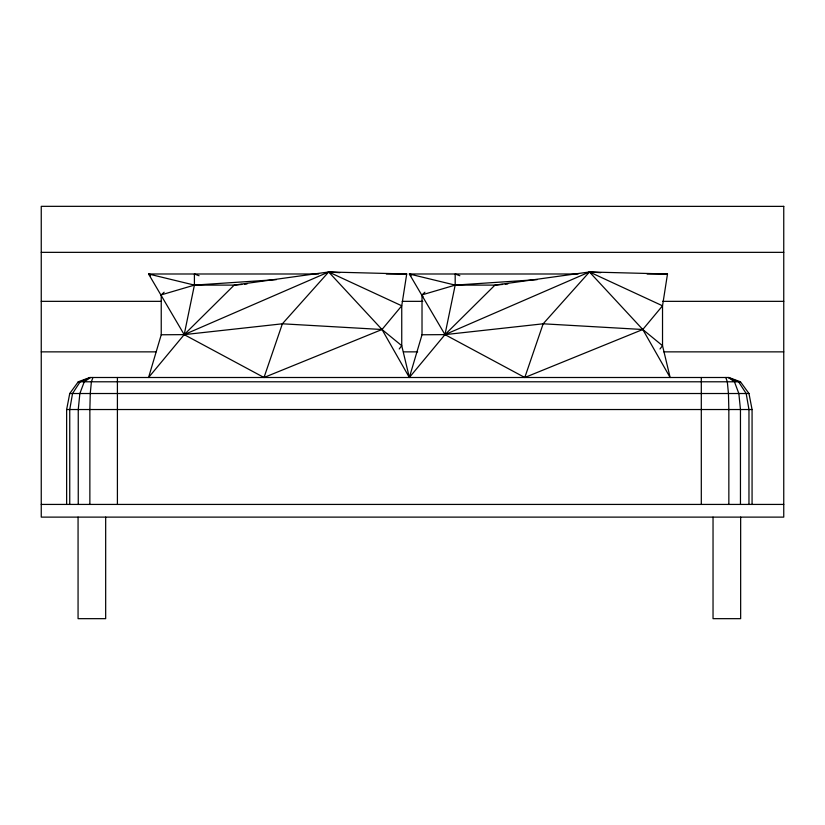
<?xml version="1.0" encoding="UTF-8"?>
<svg xmlns="http://www.w3.org/2000/svg" width="825" height="825" viewBox="0 0 825 825"><rect width="100%" height="100%" fill="white"/><g stroke="black" fill="none" stroke-linecap="round" stroke-linejoin="round"><path stroke-width="1.24" d="M264.01 377.499L282.377 323.802L328.67 271.972L406.715 273.993L401.744 305.797L401.744 345.696L409.355 377.499L444.974 334.63L494.959 285.11L589.452 271.972L667.497 273.993L662.527 305.797L662.527 345.696L670.137 377.499L642.788 329.505L589.452 271.972L444.974 334.63L422.018 334.775L409.355 377.499L382.006 329.505L328.67 271.972L234.187 285.11L194.411 285.11L148.572 273.993L184.192 334.63L264.01 377.499L382.006 329.505L401.744 305.797L328.67 271.972L184.192 334.63L161.236 334.775L148.572 377.499L184.192 334.63L234.187 285.11L241.859 284.439M66.639 504.426L66.639 409.53L69.743 393.515L78.251 381.789L89.863 377.499L728.846 377.499L740.458 381.789L748.966 393.515L752.07 409.53L752.07 504.426M578.119 273.993L409.355 273.993L444.974 334.63L524.793 377.499L543.159 323.802L589.452 271.972L600.641 272.673M92.916 377.499L91.389 381.789L90.265 393.515L89.863 409.53L89.863 504.426M399.228 348.965L401.744 345.696L382.006 329.505L282.377 323.802L184.192 334.63L194.411 285.11L194.411 273.993L199.072 275.746M660.01 348.965L662.527 345.696L642.788 329.505L543.159 323.802L444.974 334.63L455.183 285.11L455.183 273.993L459.855 275.746M161.236 334.775L161.236 294.876L164.144 292.215M424.927 292.215L422.018 294.876L422.018 334.775M90.503 377.499L84.263 381.789L79.86 393.515L78.251 409.53L78.251 504.426M89.863 377.788L80.159 381.789L72.538 393.515L69.743 409.53L69.743 504.426M524.793 377.499L642.788 329.505L662.527 305.797L589.452 271.972M161.236 294.876L194.411 285.11L276.365 279.644M244.417 284.213L246.984 283.996M502.642 284.439L494.959 285.11L455.183 285.11L409.355 273.993L411.19 275.746M505.199 284.213L507.757 283.996M537.147 279.644L455.183 285.11L422.018 294.876L422.916 296.68M41.25 252.347L783.75 252.347M318.625 273.993L148.572 273.993L150.408 275.746M386.337 273.993L406.715 273.993M647.12 273.993L667.497 273.993M41.25 301.342L161.133 301.342M402.188 301.342L422.812 301.342M662.578 301.342L783.75 301.342M41.25 351.863L155.977 351.863M403.477 351.863L417.656 351.863M663.867 351.863L783.75 351.863M78.251 381.789L740.458 381.789M69.743 393.515L748.966 393.515M66.639 409.53L752.07 409.53M41.25 504.426L783.75 504.426M328.67 271.972L339.859 272.673M728.207 377.499L738.55 381.789L746.171 393.515L748.966 409.53L748.966 504.426M728.846 377.788L734.446 381.789L738.849 393.515L740.458 409.53L740.458 504.426M725.794 377.499L727.32 381.789L728.444 393.515L728.846 409.53L728.846 504.426M740.654 517.12L740.654 618.667L713.037 618.667L713.037 517.12M701.302 377.499L701.302 504.426M117.408 377.499L117.408 504.426M105.672 517.12L105.672 618.667L78.066 618.667L78.066 517.12M783.75 206.374L41.25 206.333L41.25 517.12L783.75 517.12L783.75 206.333"/></g></svg>
